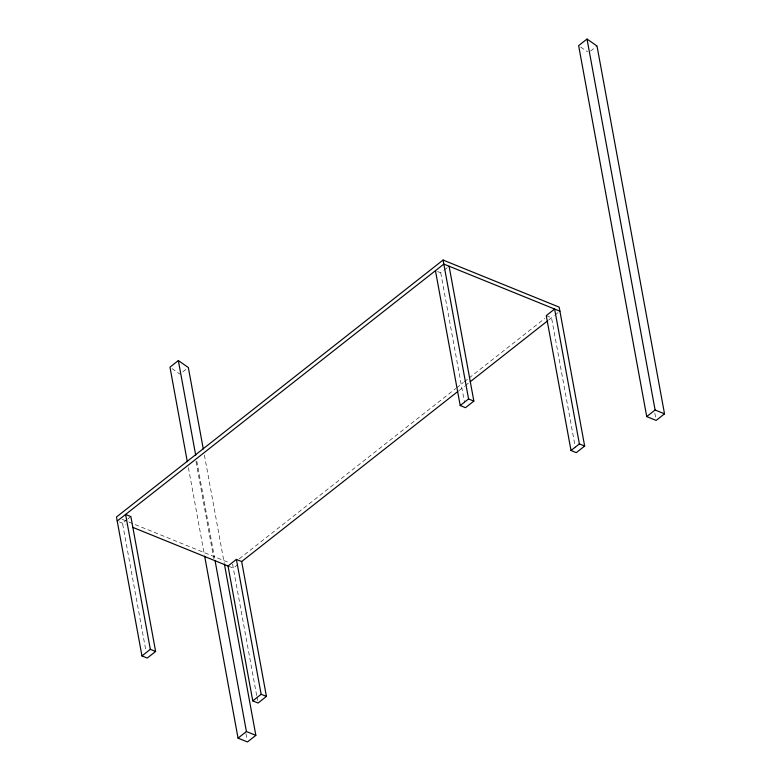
<?xml version="1.0" encoding="UTF-8"?>
<svg xmlns="http://www.w3.org/2000/svg" width="781" height="781" viewBox="0 0 781 781"><rect width="100%" height="100%" fill="white"/><g stroke="black" fill="none" stroke-linecap="round" stroke-linejoin="round"><path stroke-width="0.59" stroke-dasharray="3.9 2.93" d="M182.754 371.912L186.474 368.983M590.504 51.116L597.016 45.991M127.147 519.531L122.49 523.192L145.715 649.714M128.074 518.799L130.866 516.602M437.555 271.534L440.728 272.813L443.52 270.616M444.448 269.884L447.24 267.688M239.259 558.815L455.723 388.518M456.68 387.766L463.387 382.485M464.344 381.733L468.17 378.717M469.127 377.965L544.796 318.433M237.951 564.478L233.294 568.138L228.023 566M458.759 390.754L464.5 386.244M465.456 385.482L468.327 383.227M548.662 320.025L554.325 315.573M555.252 314.841L558.044 312.644M546.251 315.631L551.532 317.769L575.412 447.874M122.109 519.287L127.742 521.571M128.865 522.03L228.042 562.261M119.327 521.903L125.858 524.559M580.644 47.026L587.644 51.878M171.966 368.554L179.962 374.109M654.829 413.227L655.708 418.02M440.728 272.813L464.607 402.918M232.553 564.097L256.734 695.851M256.959 697.052L257.613 700.625M204.388 454.981L224.176 562.818M196.792 461.093L214.58 558.024M196.011 461.571L213.828 558.63M245.937 733.564L247.03 739.558M188.416 467.682L204.446 555.037"/><path stroke-width="1.17" d="M203.285 448.997L188.338 367.519L178.341 360.578L169.965 367.168L187.313 461.708M587.019 39.05L578.643 45.64L646.727 416.595L656.157 420.422L664.524 413.832L597.016 45.991L587.019 39.05L655.103 410.005L664.524 413.832M584.657 446.058L579.385 443.92L554.627 309.042L546.251 315.631L571.009 450.5L576.28 452.648L584.657 446.058L559.167 307.138L443.081 260.044L116.476 517.002L141.966 655.923L147.248 658.061L155.624 651.471L130.866 516.602L125.595 514.454L150.343 649.333L155.624 651.471M117.218 521.044L443.823 264.085L559.909 311.18M228.023 566L236.399 559.411L241.671 561.549L266.428 696.427L258.052 703.017L252.771 700.879L228.023 566L132.594 527.282M241.671 561.549L457.812 391.506M470.24 381.724L547.706 320.776M141.966 655.923L150.343 649.333M460.204 405.554L468.58 398.964L473.852 401.102L465.476 407.692L460.204 405.554L435.447 270.675M252.771 700.879L261.147 694.289L266.428 696.427M571.009 450.5L579.385 443.92M238.049 738.123L246.425 731.543L255.846 735.36L247.47 741.95L238.049 738.123L204.671 556.238M646.727 416.595L655.103 410.005M449.104 266.233L473.852 401.102M443.081 260.044L468.58 398.964M236.399 559.411L261.147 694.289M224.401 564.019L255.846 735.36M178.341 360.578L195.689 455.118M215.019 560.416L246.425 731.543"/></g></svg>
